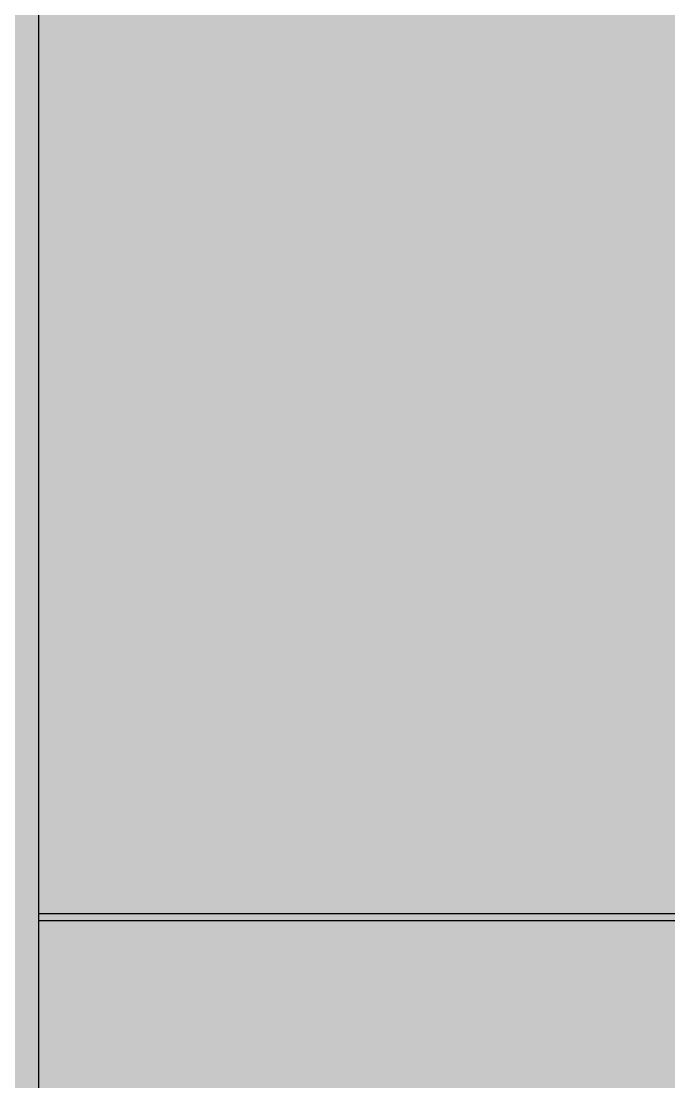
# Model space of a CAD drawing. Header units: centimetres. Extents: x 0 to 1099704, y -139216 to 99734.
# Drawn here: x 852917 to 853373, y 10162 to 10909 of the extents above; entities that cross this region are included whole.
import ezdxf

# ---------------------------------------------------------------- set-up
doc = ezdxf.new("R2010")
doc.units = ezdxf.units.CM
doc.header["$LTSCALE"] = 4
for name, color, linetype in [('0.2', 2, 'Continuous'), ('0.4', 4, 'Continuous'), ('0.6', 6, 'Continuous')]:
    doc.layers.add(name, color=color, linetype=linetype)

msp = doc.modelspace()

# ---------------------------------------------------------------- hatches: boundary and pattern name
at = {"layer": '0.2', "true_color": 0x000000}
h = msp.add_hatch(color=18, dxfattribs=at)
h.dxf.hatch_style = 1
h.paths.add_polyline_path([(852929.471, 12691.477), (852904.471, 12691.477), (852904.471, 9725.21), (852929.471, 9725.21)])
at = {"layer": '0.4', "true_color": 0xf8f3ec}
h = msp.add_hatch(color=7, dxfattribs=at)
h.dxf.hatch_style = 1
h.paths.add_polyline_path([(865654.487, 6328.003), (865654.487, 15549.552), (844265.68, 15549.552), (844265.68, 6328.003)])

# ---------------------------------------------------------------- linework, layer by layer
at = {"layer": '0.2'}
for p, q in [((853429.471, 10280.21, 77040.339), (852929.471, 10280.21, 77040.339)), ((853429.471, 10275.21, 77040.339), (852929.471, 10275.21, 77040.339))]:
    msp.add_line(p, q, dxfattribs=at)
at = {"layer": '0.6'}
msp.add_line((852929.471, 9725.21, 77040.339), (852929.471, 12691.477, -4392.474), dxfattribs=at)

doc.saveas('drawing.dxf')
